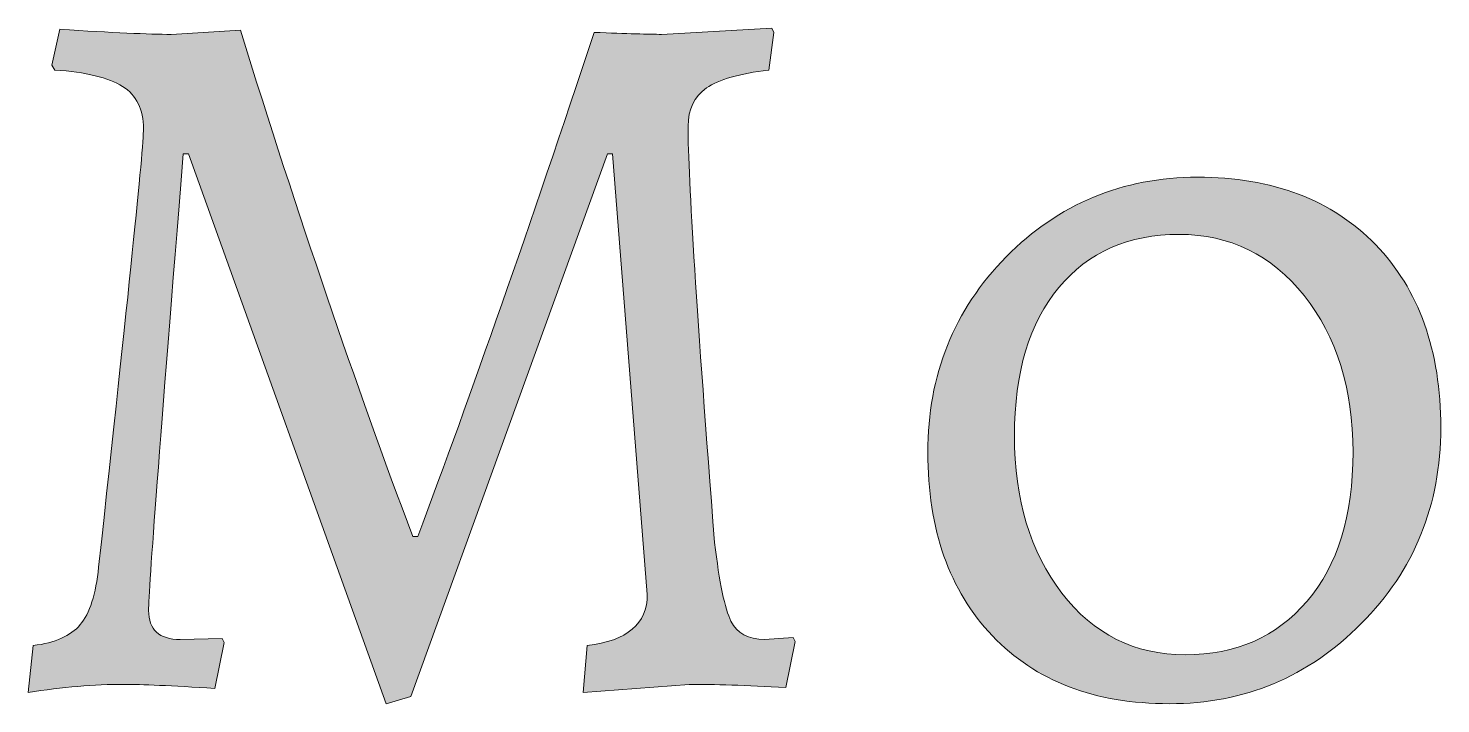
# Model space of a CAD drawing. Header units: inches. Extents: x 30.73 to 38.33, y -32.01 to -24.33.
# Drawn here: x 30.727 to 33.054, y -25.438 to -24.325 of the extents above; entities that cross this region are included whole.
import ezdxf

# ---------------------------------------------------------------- set-up
doc = ezdxf.new("R2010")
doc.units = ezdxf.units.IN
doc.header["$MEASUREMENT"] = 0
doc.layers.add('Layer 2', color=7, linetype='Continuous')

msp = doc.modelspace()

# ---------------------------------------------------------------- hatches: boundary and pattern name
at = {"layer": 'Layer 2', "true_color": 0xffffff}
h = msp.add_hatch(color=7, dxfattribs=at)
h.dxf.hatch_style = 2
edge = h.paths.add_edge_path()
edge.add_spline(control_points=[(30.9823, -24.5319), (30.9443, -25.0012), (30.9252, -25.2518), (30.9252, -25.2838), (30.9252, -25.3157), (30.9426, -25.3317), (30.9773, -25.3317), (30.9773, -25.3317), (31.0462, -25.33), (31.0462, -25.33), (31.0462, -25.33), (31.0496, -25.3367), (31.0496, -25.3367), (31.0496, -25.3367), (31.0344, -25.4123), (31.0344, -25.4123), (30.9627, -25.4078), (30.9129, -25.4056), (30.8849, -25.4056), (30.8356, -25.4056), (30.783, -25.4101), (30.727, -25.419), (30.727, -25.419), (30.7353, -25.3417), (30.7353, -25.3417), (30.7712, -25.3373), (30.797, -25.3258), (30.8126, -25.3073), (30.8283, -25.2888), (30.8384, -25.2572), (30.8429, -25.2124), (30.8922, -24.7632), (30.9168, -24.5226), (30.9168, -24.4907), (30.9168, -24.4588), (30.9053, -24.4355), (30.8824, -24.4209), (30.8594, -24.4064), (30.8222, -24.3974), (30.7706, -24.394), (30.7706, -24.394), (30.7656, -24.3857), (30.7656, -24.3857), (30.7656, -24.3857), (30.779, -24.3268), (30.779, -24.3268), (30.8653, -24.3325), (30.9263, -24.3352), (30.9622, -24.3352), (30.9622, -24.3352), (31.0764, -24.3285), (31.0764, -24.3285), (31.1716, -24.6343), (31.2663, -24.9122), (31.3604, -25.162), (31.3604, -25.162), (31.3688, -25.162), (31.3688, -25.162), (31.4562, -24.929), (31.5531, -24.6523), (31.6595, -24.3319), (31.7133, -24.3341), (31.7503, -24.3352), (31.7704, -24.3352), (31.7704, -24.3352), (31.9519, -24.3252), (31.9519, -24.3252), (31.9519, -24.3252), (31.9553, -24.3319), (31.9553, -24.3319), (31.9553, -24.3319), (31.9469, -24.394), (31.9469, -24.394), (31.8987, -24.3997), (31.8645, -24.4095), (31.8444, -24.4235), (31.8242, -24.4375), (31.8141, -24.4585), (31.8141, -24.4865), (31.8141, -24.5728), (31.8287, -24.8013), (31.8578, -25.172), (31.8656, -25.2382), (31.8746, -25.2813), (31.8847, -25.3014), (31.8948, -25.3216), (31.9132, -25.3317), (31.9401, -25.3317), (31.9401, -25.3317), (31.9872, -25.3283), (31.9872, -25.3283), (31.9872, -25.3283), (31.9905, -25.335), (31.9905, -25.335), (31.9905, -25.335), (31.9754, -25.4106), (31.9754, -25.4106), (31.9093, -25.4073), (31.8561, -25.4056), (31.8158, -25.4056), (31.8158, -25.4056), (31.641, -25.419), (31.641, -25.419), (31.641, -25.419), (31.6478, -25.3417), (31.6478, -25.3417), (31.7138, -25.3339), (31.7469, -25.3059), (31.7469, -25.2577), (31.7469, -25.2577), (31.6898, -24.5319), (31.6898, -24.5319), (31.6898, -24.5319), (31.6814, -24.5319), (31.6814, -24.5319), (31.6814, -24.5319), (31.3571, -25.4258), (31.3571, -25.4258), (31.3571, -25.4258), (31.3167, -25.4375), (31.3167, -25.4375), (31.3167, -25.4375), (30.9908, -24.5319), (30.9908, -24.5319), (30.9908, -24.5319), (30.9823, -24.5319), (30.9823, -24.5319)], knot_values=[0, 0, 0, 0, 1, 1, 1, 2, 2, 2, 3, 3, 3, 4, 4, 4, 5, 5, 5, 6, 6, 6, 7, 7, 7, 8, 8, 8, 9, 9, 9, 10, 10, 10, 11, 11, 11, 12, 12, 12, 13, 13, 13, 14, 14, 14, 15, 15, 15, 16, 16, 16, 17, 17, 17, 18, 18, 18, 19, 19, 19, 20, 20, 20, 21, 21, 21, 22, 22, 22, 23, 23, 23, 24, 24, 24, 25, 25, 25, 26, 26, 26, 27, 27, 27, 28, 28, 28, 29, 29, 29, 30, 30, 30, 31, 31, 31, 32, 32, 32, 33, 33, 33, 34, 34, 34, 35, 35, 35, 36, 36, 36, 37, 37, 37, 38, 38, 38, 39, 39, 39, 40, 40, 40, 41, 41, 41, 42, 42, 42, 42], degree=3, periodic=1)
h = msp.add_hatch(color=7, dxfattribs=at)
h.dxf.hatch_style = 2
edge = h.paths.add_edge_path()
edge.add_spline(control_points=[(33.0542, -24.983), (33.0542, -25.1102), (33.0105, -25.2177), (32.9231, -25.3056), (32.8357, -25.3936), (32.7304, -25.4375), (32.6072, -25.4375), (32.4839, -25.4375), (32.3868, -25.4003), (32.3156, -25.3258), (32.2445, -25.2513), (32.209, -25.1505), (32.209, -25.0233), (32.209, -24.8962), (32.2521, -24.7889), (32.3383, -24.7016), (32.4246, -24.6142), (32.5296, -24.5705), (32.6534, -24.5705), (32.7772, -24.5705), (32.8749, -24.6075), (32.9466, -24.6814), (33.0183, -24.7553), (33.0542, -24.8559), (33.0542, -24.983)], knot_values=[0, 0, 0, 0, 1, 1, 1, 2, 2, 2, 3, 3, 3, 4, 4, 4, 5, 5, 5, 6, 6, 6, 7, 7, 7, 8, 8, 8, 8], degree=3, periodic=1)
edge = h.paths.add_edge_path()
edge.add_spline(control_points=[(32.3518, -24.9964), (32.3518, -25.1012), (32.3778, -25.1874), (32.4299, -25.2552), (32.482, -25.323), (32.5498, -25.3569), (32.6332, -25.3569), (32.7167, -25.3569), (32.7836, -25.3275), (32.834, -25.2686), (32.8844, -25.2098), (32.9096, -25.1281), (32.9096, -25.0233), (32.9096, -24.9186), (32.8828, -24.8326), (32.829, -24.7654), (32.7752, -24.6982), (32.7066, -24.6646), (32.6231, -24.6646), (32.5397, -24.6646), (32.4736, -24.6937), (32.4249, -24.752), (32.3761, -24.8102), (32.3518, -24.8917), (32.3518, -24.9964)], knot_values=[0, 0, 0, 0, 1, 1, 1, 2, 2, 2, 3, 3, 3, 4, 4, 4, 5, 5, 5, 6, 6, 6, 7, 7, 7, 8, 8, 8, 8], degree=3, periodic=1)

# ---------------------------------------------------------------- linework, layer by layer
at = {"layer": 'Layer 2', "lineweight": 0}
for points, knots in [([(30.9823, -24.5319), (30.9443, -25.0012), (30.9252, -25.2518), (30.9252, -25.2838), (30.9252, -25.3157), (30.9426, -25.3317), (30.9773, -25.3317), (30.9773, -25.3317), (31.0462, -25.33), (31.0462, -25.33), (31.0462, -25.33), (31.0496, -25.3367), (31.0496, -25.3367), (31.0496, -25.3367), (31.0344, -25.4123), (31.0344, -25.4123), (30.9627, -25.4078), (30.9129, -25.4056), (30.8849, -25.4056), (30.8356, -25.4056), (30.783, -25.4101), (30.727, -25.419), (30.727, -25.419), (30.7353, -25.3417), (30.7353, -25.3417), (30.7712, -25.3373), (30.797, -25.3258), (30.8126, -25.3073), (30.8283, -25.2888), (30.8384, -25.2572), (30.8429, -25.2124), (30.8922, -24.7632), (30.9168, -24.5226), (30.9168, -24.4907), (30.9168, -24.4588), (30.9053, -24.4355), (30.8824, -24.4209), (30.8594, -24.4064), (30.8222, -24.3974), (30.7706, -24.394), (30.7706, -24.394), (30.7656, -24.3857), (30.7656, -24.3857), (30.7656, -24.3857), (30.779, -24.3268), (30.779, -24.3268), (30.8653, -24.3325), (30.9263, -24.3352), (30.9622, -24.3352), (30.9622, -24.3352), (31.0764, -24.3285), (31.0764, -24.3285), (31.1716, -24.6343), (31.2663, -24.9122), (31.3604, -25.162), (31.3604, -25.162), (31.3688, -25.162), (31.3688, -25.162), (31.4562, -24.929), (31.5531, -24.6523), (31.6595, -24.3319), (31.7133, -24.3341), (31.7503, -24.3352), (31.7704, -24.3352), (31.7704, -24.3352), (31.9519, -24.3252), (31.9519, -24.3252), (31.9519, -24.3252), (31.9553, -24.3319), (31.9553, -24.3319), (31.9553, -24.3319), (31.9469, -24.394), (31.9469, -24.394), (31.8987, -24.3997), (31.8645, -24.4095), (31.8444, -24.4235), (31.8242, -24.4375), (31.8141, -24.4585), (31.8141, -24.4865), (31.8141, -24.5728), (31.8287, -24.8013), (31.8578, -25.172), (31.8656, -25.2382), (31.8746, -25.2813), (31.8847, -25.3014), (31.8948, -25.3216), (31.9132, -25.3317), (31.9401, -25.3317), (31.9401, -25.3317), (31.9872, -25.3283), (31.9872, -25.3283), (31.9872, -25.3283), (31.9905, -25.335), (31.9905, -25.335), (31.9905, -25.335), (31.9754, -25.4106), (31.9754, -25.4106), (31.9093, -25.4073), (31.8561, -25.4056), (31.8158, -25.4056), (31.8158, -25.4056), (31.641, -25.419), (31.641, -25.419), (31.641, -25.419), (31.6478, -25.3417), (31.6478, -25.3417), (31.7138, -25.3339), (31.7469, -25.3059), (31.7469, -25.2577), (31.7469, -25.2577), (31.6898, -24.5319), (31.6898, -24.5319), (31.6898, -24.5319), (31.6814, -24.5319), (31.6814, -24.5319), (31.6814, -24.5319), (31.3571, -25.4258), (31.3571, -25.4258), (31.3571, -25.4258), (31.3167, -25.4375), (31.3167, -25.4375), (31.3167, -25.4375), (30.9908, -24.5319), (30.9908, -24.5319), (30.9908, -24.5319), (30.9823, -24.5319), (30.9823, -24.5319)], [0, 0, 0, 0, 1, 1, 1, 2, 2, 2, 3, 3, 3, 4, 4, 4, 5, 5, 5, 6, 6, 6, 7, 7, 7, 8, 8, 8, 9, 9, 9, 10, 10, 10, 11, 11, 11, 12, 12, 12, 13, 13, 13, 14, 14, 14, 15, 15, 15, 16, 16, 16, 17, 17, 17, 18, 18, 18, 19, 19, 19, 20, 20, 20, 21, 21, 21, 22, 22, 22, 23, 23, 23, 24, 24, 24, 25, 25, 25, 26, 26, 26, 27, 27, 27, 28, 28, 28, 29, 29, 29, 30, 30, 30, 31, 31, 31, 32, 32, 32, 33, 33, 33, 34, 34, 34, 35, 35, 35, 36, 36, 36, 37, 37, 37, 38, 38, 38, 39, 39, 39, 40, 40, 40, 41, 41, 41, 42, 42, 42, 42]), ([(33.0542, -24.983), (33.0542, -25.1102), (33.0105, -25.2177), (32.9231, -25.3056), (32.8357, -25.3936), (32.7304, -25.4375), (32.6072, -25.4375), (32.4839, -25.4375), (32.3868, -25.4003), (32.3156, -25.3258), (32.2445, -25.2513), (32.209, -25.1505), (32.209, -25.0233), (32.209, -24.8962), (32.2521, -24.7889), (32.3383, -24.7016), (32.4246, -24.6142), (32.5296, -24.5705), (32.6534, -24.5705), (32.7772, -24.5705), (32.8749, -24.6075), (32.9466, -24.6814), (33.0183, -24.7553), (33.0542, -24.8559), (33.0542, -24.983)], [0, 0, 0, 0, 1, 1, 1, 2, 2, 2, 3, 3, 3, 4, 4, 4, 5, 5, 5, 6, 6, 6, 7, 7, 7, 8, 8, 8, 8]), ([(32.3518, -24.9964), (32.3518, -25.1012), (32.3778, -25.1874), (32.4299, -25.2552), (32.482, -25.323), (32.5498, -25.3569), (32.6332, -25.3569), (32.7167, -25.3569), (32.7836, -25.3275), (32.834, -25.2686), (32.8844, -25.2098), (32.9096, -25.1281), (32.9096, -25.0233), (32.9096, -24.9186), (32.8828, -24.8326), (32.829, -24.7654), (32.7752, -24.6982), (32.7066, -24.6646), (32.6231, -24.6646), (32.5397, -24.6646), (32.4736, -24.6937), (32.4249, -24.752), (32.3761, -24.8102), (32.3518, -24.8917), (32.3518, -24.9964)], [0, 0, 0, 0, 1, 1, 1, 2, 2, 2, 3, 3, 3, 4, 4, 4, 5, 5, 5, 6, 6, 6, 7, 7, 7, 8, 8, 8, 8])]:
    msp.add_open_spline(points, degree=3, knots=knots, dxfattribs=at)

doc.saveas('drawing.dxf')
